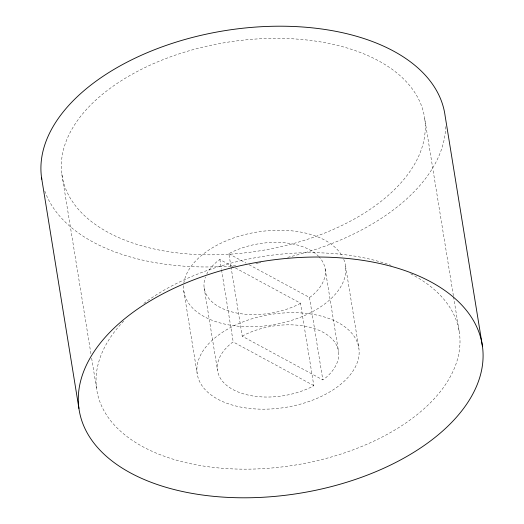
<?xml version="1.0" encoding="UTF-8"?>
<svg xmlns="http://www.w3.org/2000/svg" width="524" height="524" viewBox="0 0 524 524"><rect width="100%" height="100%" fill="white"/><g stroke="black" fill="none" stroke-linecap="round" stroke-linejoin="round"><path stroke-width="0.39" stroke-dasharray="2.62 1.97" d="M232.813 266.533L219.864 259.518L218.488 260.395A61.242 35.219 -9.2 0 0 206.731 274.091M230.96 266.598L228.883 253.793L230.259 252.922A61.242 35.219 -9.2 0 1 318.481 256.249M313.811 385.618L233.213 341.956L231.837 342.834A61.242 35.219 -9.2 0 0 232.911 389.555A61.242 35.219 -9.2 0 0 312.435 386.496L313.811 385.618L300.455 303.18L233.534 266.926M242.239 336.231L243.614 335.36A61.242 35.219 -9.2 0 1 323.131 332.301A61.242 35.219 -9.2 0 1 324.205 379.022L322.83 379.893L242.239 336.231L231.091 267.397M300.455 303.18L299.08 304.058A61.242 35.219 -9.2 0 1 230.606 311.551A61.242 35.219 -9.2 0 1 205.454 277M249.031 264.712L309.481 297.455L310.856 296.584A61.242 35.219 -9.2 0 0 319.037 256.826M228.883 253.793L246.156 263.153M424.722 118.699A183.557 105.547 -9.2 0 1 165.021 251.107A183.557 105.547 -9.2 0 1 140.177 69.954A183.557 105.547 -9.2 0 1 424.722 118.699L453.437 295.968M453.568 296.774L459.437 333.035M345.552 266.054L358.901 348.493A81.836 47.055 -9.2 0 1 243.123 407.528A81.836 47.055 -9.2 0 1 232.047 326.76A81.836 47.055 -9.2 0 1 358.901 348.493M325.201 269.179L338.55 351.624M309.481 297.455L322.83 379.893M219.864 259.518L221.416 269.12M221.547 269.925L233.213 341.956M204.137 287.794L217.493 370.232M183.793 290.925L197.142 373.363M61.891 174.479L90.993 354.165M91.648 358.193L96.606 388.815M445.682 126.598A204.15 117.389 -9.2 0 1 287.46 257.395M260.867 262.655A204.15 117.389 -9.2 0 1 259.262 262.91M258.456 263.028A204.15 117.389 -9.2 0 1 255.227 263.507M235.656 265.727A204.15 117.389 -9.2 0 1 44.514 190.199M410.692 273.797A183.557 105.547 -9.2 0 1 413.2 417.674A183.557 105.547 -9.2 0 1 167.863 457.504A183.557 105.547 -9.2 0 1 124.502 320.262M143.818 303.448A183.557 105.547 -9.2 0 1 391.146 265.373M343.737 259.341A81.836 47.055 -9.2 0 1 271.065 325.116A81.836 47.055 -9.2 0 1 183.728 283.942M183.832 283.15A81.836 47.055 -9.2 0 1 256.288 232.178A81.836 47.055 -9.2 0 1 342.369 256.478"/><path stroke-width="0.79" d="M482.46 346.397A204.15 117.389 -9.2 0 0 165.997 292.182A204.15 117.389 -9.2 0 0 193.625 493.66A204.15 117.389 -9.2 0 0 482.46 346.397L445.072 115.568A204.15 117.389 -9.2 0 0 225.982 30.477A204.15 117.389 -9.2 0 0 41.776 179.188M41.54 177.603L78.928 408.432"/></g></svg>
